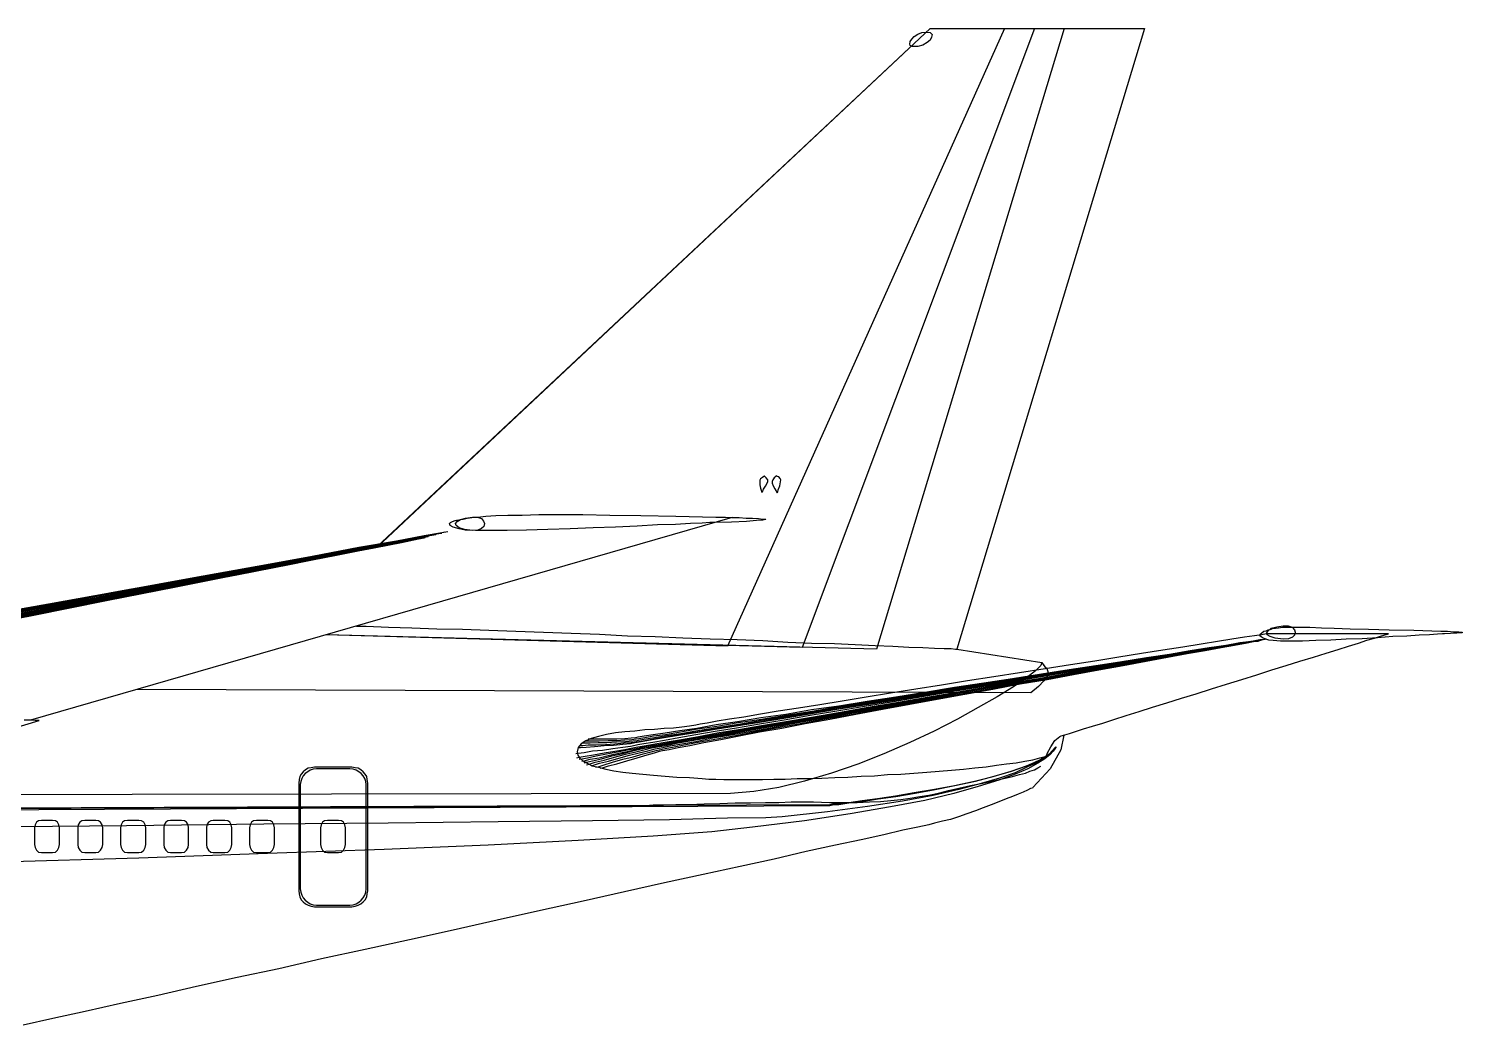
# Model space of a CAD drawing. Extents: x 526 to 2267, y -112 to 246.
# Drawn here: x 1641.1 to 1861.2, y 29.4 to 182.5 of the extents above; entities that cross this region are included whole.
import ezdxf

# ---------------------------------------------------------------- set-up
doc = ezdxf.new("R2010")
doc.units = 0
doc.header["$MEASUREMENT"] = 0
doc.layers.get('0').update_dxf_attribs({"linetype": 'CONTINUOUS'})

msp = doc.modelspace()

# ---------------------------------------------------------------- linework, layer by layer
msp.add_line((1749.1, 107.38), (1641.38, 76.28))
at = {"linetype": 'Continuous'}
for points in [[(1790.95, 182.47), (1748.41, 87.64), (1686.71, 89.37)], [(1795.52, 182.47), (1759.84, 87.41), (1686.73, 89.37)], [(1694.61, 102.85), (1779.51, 182.47), (1800.09, 182.47), (1771.28, 87.18), (1686.75, 89.38)], [(1694.5, 102.83), (1779.51, 182.47)], [(1694.61, 102.85), (1779.51, 182.47), (1795.52, 182.47)], [(1694.61, 102.85), (1779.51, 182.47), (1790.95, 182.47)], [(1778.98, 181.93), (1779.51, 181.86), (1779.82, 181.55), (1779.74, 181.17), (1779.51, 180.71), (1779.05, 180.33), (1778.37, 179.95), (1777.6, 179.72), (1776.76, 179.72), (1776.46, 179.87), (1776.38, 180.1), (1776.46, 180.48), (1776.69, 180.86), (1777.07, 181.24), (1777.6, 181.63), (1778.21, 181.86), (1778.98, 181.93)], [(1779.51, 182.47), (1812.44, 182.47), (1783.63, 87.18), (1796.66, 85.12), (1797.34, 84.15)], [(1753.67, 111.27), (1753.75, 111.34), (1753.9, 111.73), (1754.2, 112.18), (1754.58, 112.87), (1754.58, 113.17), (1754.35, 113.48), (1754.13, 113.71), (1754.05, 113.78), (1753.97, 113.71), (1753.75, 113.55), (1753.44, 113.32), (1753.36, 113.1), (1753.36, 112.79), (1753.36, 112.41), (1753.44, 111.88), (1753.67, 111.27)], [(1756.03, 111.19), (1756.11, 111.34), (1756.18, 111.65), (1756.41, 112.26), (1756.57, 113.17), (1756.49, 113.4), (1756.26, 113.63), (1756.03, 113.71), (1755.88, 113.78), (1755.8, 113.71), (1755.57, 113.48), (1755.34, 113.17), (1755.27, 112.94), (1755.27, 112.64), (1755.42, 112.26), (1755.65, 111.8), (1756.03, 111.19)], [(1706.94, 107), (1707.32, 107.08), (1707.78, 107.15), (1708.39, 107.3), (1709.15, 107.38), (1710.07, 107.46), (1711.28, 107.61), (1712.81, 107.68), (1714.64, 107.76), (1716.85, 107.76), (1719.44, 107.84), (1722.57, 107.84), (1726.15, 107.84), (1730.34, 107.76), (1735.07, 107.68), (1740.48, 107.61), (1746.58, 107.46), (1746.81, 107.46), (1747.34, 107.46), (1748.1, 107.46), (1749.1, 107.38), (1750.16, 107.38), (1751.23, 107.3), (1752.22, 107.3), (1753.13, 107.23), (1753.82, 107.15), (1754.2, 107.15), (1754.28, 107.08), (1753.82, 107), (1752.83, 106.92), (1751.3, 106.77), (1749.02, 106.69), (1746.04, 106.62), (1745.66, 106.62), (1744.52, 106.54), (1742.69, 106.46), (1740.4, 106.31), (1737.66, 106.24), (1734.53, 106.08), (1731.18, 105.93), (1727.75, 105.78), (1724.24, 105.63), (1720.81, 105.55), (1717.54, 105.47), (1714.56, 105.4), (1711.89, 105.4), (1709.68, 105.4), (1708.08, 105.47), (1707.17, 105.63), (1706.25, 105.93), (1705.8, 106.16), (1705.72, 106.46), (1705.87, 106.62), (1706.18, 106.77), (1706.56, 106.92), (1706.79, 107), (1706.94, 107)], [(1709.23, 107.46), (1709.99, 107.46), (1710.6, 107.23), (1710.9, 106.84), (1711.06, 106.46), (1710.98, 106.01), (1710.6, 105.7), (1710.07, 105.47), (1709.23, 105.4), (1708.01, 105.55), (1707.17, 105.78), (1706.71, 106.16), (1706.63, 106.46), (1706.86, 106.77), (1707.4, 107.08), (1708.16, 107.3), (1709.23, 107.46)], [(1629.34, 90.38), (1641.69, 92.74), (1653.12, 94.96), (1663.72, 97.01), (1673.17, 98.84), (1681.55, 100.44), (1688.64, 101.81), (1694.36, 102.88), (1698.63, 103.72), (1701.22, 104.25), (1702.14, 104.41)], [(1629.41, 90.23), (1641.69, 92.59), (1653.12, 94.81), (1663.64, 96.86), (1673.17, 98.69), (1681.48, 100.36), (1688.57, 101.74), (1694.29, 102.81), (1698.48, 103.64), (1701.07, 104.18), (1701.98, 104.33)], [(1629.41, 90.08), (1641.61, 92.44), (1653.04, 94.73), (1663.57, 96.78), (1673.02, 98.61), (1681.4, 100.21), (1688.41, 101.66), (1694.13, 102.73), (1698.32, 103.57), (1700.92, 104.1), (1701.83, 104.25)], [(1629.41, 90), (1641.61, 92.36), (1653.04, 94.65), (1663.49, 96.71), (1672.94, 98.61), (1681.25, 100.21), (1688.34, 101.59), (1693.98, 102.73), (1698.17, 103.57), (1700.77, 104.1), (1701.68, 104.25)], [(1629.49, 90.69), (1641.84, 93.05), (1653.35, 95.19), (1663.95, 97.24), (1673.47, 99.07), (1681.86, 100.67), (1689.02, 101.97), (1694.74, 103.11), (1699.01, 103.87), (1701.6, 104.41), (1702.52, 104.56)], [(1702.67, 104.56), (1701.76, 104.41), (1699.16, 103.87), (1694.89, 103.11), (1689.1, 102.04), (1682.01, 100.67), (1673.55, 99.15), (1664.02, 97.32), (1653.43, 95.34), (1641.84, 93.2), (1629.49, 90.92)], [(1629.49, 90.54), (1641.84, 92.9), (1653.35, 95.11), (1663.95, 97.09), (1673.47, 98.92), (1681.86, 100.52), (1688.95, 101.89), (1694.67, 103.03), (1698.94, 103.8), (1701.53, 104.33), (1702.44, 104.48)], [(1629.49, 90.46), (1641.76, 92.82), (1653.27, 95.03), (1663.79, 97.09), (1673.32, 98.92), (1681.71, 100.52), (1688.8, 101.89), (1694.51, 102.96), (1698.78, 103.8), (1701.37, 104.33), (1702.29, 104.48)], [(1702.67, 104.56), (1701.76, 104.41), (1699.16, 103.87), (1694.89, 103.11), (1689.1, 101.97), (1682.01, 100.67), (1673.63, 99.07), (1664.02, 97.24), (1653.43, 95.26), (1641.91, 93.05), (1629.57, 90.76)], [(1629.87, 91.07), (1642.22, 93.36), (1653.81, 95.57), (1664.4, 97.54), (1674.01, 99.3), (1682.39, 100.82), (1689.56, 102.19), (1695.35, 103.26), (1699.62, 104.02), (1702.21, 104.56), (1703.13, 104.71)], [(1630.25, 91.22), (1642.6, 93.51), (1654.19, 95.64), (1664.86, 97.62), (1674.39, 99.37), (1682.85, 100.98), (1690.02, 102.27), (1695.81, 103.34), (1700, 104.1), (1702.67, 104.63), (1703.59, 104.79)], [(1630.63, 91.45), (1642.98, 93.74), (1654.57, 95.87), (1665.24, 97.78), (1674.85, 99.53), (1683.31, 101.13), (1690.47, 102.43), (1696.19, 103.49), (1700.46, 104.25), (1703.13, 104.79), (1704.04, 104.94)], [(1630.94, 91.53), (1643.36, 93.81), (1654.95, 95.95), (1665.62, 97.93), (1675.23, 99.68), (1683.69, 101.2), (1690.85, 102.5), (1696.65, 103.57), (1700.92, 104.33), (1703.59, 104.86), (1704.5, 105.01)], [(1631.32, 91.75), (1643.74, 94.04), (1655.41, 96.17), (1666.08, 98.08), (1675.69, 99.83), (1684.15, 101.36), (1691.31, 102.65), (1697.11, 103.72), (1701.37, 104.48), (1704.04, 105.01), (1704.96, 105.17)], [(1631.7, 91.91), (1644.13, 94.12), (1655.79, 96.25), (1666.46, 98.16), (1676.14, 99.91), (1684.6, 101.43), (1691.77, 102.81), (1697.56, 103.8), (1701.83, 104.63), (1704.5, 105.09), (1705.42, 105.25)], [(1691.41, 90.72), (1692.91, 90.69), (1696.34, 90.54), (1699.93, 90.46), (1703.74, 90.31), (1707.7, 90.23), (1711.74, 90.08), (1715.86, 89.92), (1720.13, 89.77), (1724.4, 89.62), (1728.74, 89.47), (1733.01, 89.24), (1737.28, 89.09), (1741.55, 88.93), (1745.74, 88.78), (1749.86, 88.63), (1753.82, 88.48), (1757.63, 88.25), (1761.29, 88.09), (1764.8, 88.02), (1768, 87.87), (1771.05, 87.71), (1773.79, 87.64), (1776.23, 87.49), (1778.37, 87.41), (1780.2, 87.33), (1781.65, 87.26), (1782.71, 87.26), (1783.4, 87.18), (1783.63, 87.18), (1796.66, 85.12), (1796.51, 84.67), (1795.67, 83.83), (1794.3, 82.76), (1792.32, 81.39), (1789.8, 79.86), (1786.9, 78.19), (1783.7, 76.43), (1780.12, 74.6), (1776.38, 72.85), (1772.42, 71.1), (1768.38, 69.49), (1764.34, 68.12), (1760.22, 66.9), (1756.26, 65.91), (1752.45, 65.3), (1748.86, 65), (1534.35, 64.62)], [(1691.41, 90.72), (1692.91, 90.69), (1696.34, 90.54), (1699.93, 90.46), (1703.74, 90.31), (1707.7, 90.23), (1711.74, 90.08), (1715.86, 89.92), (1720.13, 89.77), (1724.4, 89.62), (1728.74, 89.47), (1733.01, 89.24), (1737.28, 89.09), (1741.55, 88.93), (1745.74, 88.78), (1749.86, 88.63), (1753.82, 88.48), (1757.63, 88.25), (1761.29, 88.09), (1764.8, 88.02), (1768, 87.87), (1771.05, 87.71), (1773.79, 87.64), (1776.23, 87.49), (1778.37, 87.41), (1780.2, 87.33), (1781.65, 87.26), (1782.71, 87.26), (1783.4, 87.18), (1783.63, 87.18), (1796.66, 85.12), (1797.04, 84.59), (1797.42, 84.21), (1797.58, 83.75), (1797.65, 83.37), (1797.42, 82.91), (1796.97, 82.3), (1796.13, 81.46), (1794.98, 80.47), (1657.67, 80.98)], [(1831.57, 90.16), (1831.88, 90.23), (1832.18, 90.38), (1832.56, 90.38), (1833.02, 90.46), (1833.63, 90.54), (1834.32, 90.54), (1835.23, 90.54), (1836.45, 90.54), (1837.83, 90.54), (1839.58, 90.46), (1841.56, 90.38), (1844, 90.31), (1846.82, 90.23), (1850.02, 90.16), (1853.76, 90.08), (1857.95, 89.92), (1858.26, 89.92), (1858.94, 89.92), (1859.86, 89.85), (1860.7, 89.85), (1861.23, 89.77), (1861.23, 89.7), (1860.39, 89.62), (1858.48, 89.54), (1858.18, 89.54), (1857.42, 89.47), (1856.2, 89.39), (1854.6, 89.32), (1852.69, 89.16), (1850.56, 89.09), (1848.19, 88.93), (1845.83, 88.78), (1843.39, 88.71), (1841.03, 88.55), (1838.74, 88.48), (1836.68, 88.4), (1834.78, 88.4), (1833.33, 88.4), (1832.18, 88.48), (1831.5, 88.55), (1830.66, 88.86), (1830.2, 89.16), (1830.2, 89.47), (1830.43, 89.7), (1830.74, 89.92), (1831.12, 90), (1831.42, 90.16), (1831.57, 90.16)], [(1833.71, 90.76), (1834.47, 90.76), (1835.08, 90.54), (1835.46, 90.16), (1835.54, 89.77), (1835.46, 89.32), (1835.16, 89.01), (1834.55, 88.78), (1833.71, 88.71), (1832.49, 88.86), (1831.73, 89.09), (1831.27, 89.39), (1831.19, 89.7), (1831.42, 90), (1831.88, 90.38), (1832.72, 90.61), (1833.71, 90.76)], [(1830.36, 88.55), (1830.05, 88.48), (1829.29, 88.4), (1827.99, 88.17), (1826.24, 87.87), (1824.1, 87.49), (1821.59, 87.1), (1818.69, 86.57), (1815.49, 86.04), (1812.06, 85.51), (1808.32, 84.89), (1804.36, 84.21), (1800.25, 83.52), (1795.98, 82.84), (1791.63, 82.07), (1787.21, 81.31), (1782.79, 80.62), (1778.29, 79.86), (1773.87, 79.1), (1769.45, 78.34), (1765.18, 77.65), (1761.06, 76.97), (1757.1, 76.28), (1753.29, 75.67), (1749.78, 75.06), (1746.5, 74.53), (1743.53, 73.99), (1740.94, 73.54), (1738.73, 73.15), (1736.9, 72.85), (1735.53, 72.62), (1734.61, 72.47), (1734.23, 72.39), (1733.47, 72.24), (1732.32, 72.09), (1730.8, 71.86), (1729.2, 71.63), (1727.67, 71.48), (1726.38, 71.25), (1725.46, 71.17), (1725.08, 71.1)], [(1725.23, 70.49), (1725.61, 70.56), (1726.53, 70.72), (1727.83, 70.94), (1729.43, 71.25), (1731.1, 71.48), (1732.63, 71.78), (1733.85, 72.01), (1734.61, 72.16), (1734.99, 72.24), (1735.91, 72.39), (1737.28, 72.62), (1739.11, 72.93), (1741.32, 73.31), (1743.91, 73.76), (1746.81, 74.3), (1750.09, 74.83), (1753.59, 75.44), (1757.33, 76.05), (1761.29, 76.74), (1765.41, 77.42), (1769.68, 78.19), (1774.02, 78.95), (1778.44, 79.71), (1782.94, 80.47), (1787.36, 81.24), (1791.78, 82), (1796.13, 82.68), (1800.32, 83.44), (1804.44, 84.13), (1808.32, 84.82), (1812.06, 85.43), (1815.49, 86.04), (1818.69, 86.57), (1821.59, 87.03), (1824.1, 87.49), (1826.24, 87.87), (1827.91, 88.17), (1829.21, 88.4), (1829.98, 88.48), (1830.28, 88.55)], [(1725.31, 71.4), (1725.39, 70.87), (1725.69, 70.41), (1726.15, 70.03), (1726.84, 69.65), (1727.6, 69.27), (1728.59, 69.04), (1729.73, 68.73), (1730.95, 68.5), (1732.32, 68.28), (1733.77, 68.12), (1735.37, 67.97), (1737.05, 67.82), (1738.8, 67.67), (1740.63, 67.51), (1742.54, 67.44), (1744.52, 67.29), (1745.51, 67.21), (1746.58, 67.21), (1747.8, 67.13), (1749.17, 67.13), (1750.62, 67.13), (1752.14, 67.13), (1753.75, 67.13), (1755.5, 67.21), (1757.25, 67.21), (1759.08, 67.29), (1760.99, 67.29), (1762.89, 67.36), (1764.87, 67.44), (1766.86, 67.51), (1768.91, 67.67), (1770.97, 67.74), (1772.95, 67.9), (1775.01, 67.97), (1777, 68.12), (1778.98, 68.28), (1780.88, 68.43), (1782.79, 68.58), (1784.62, 68.73), (1786.37, 68.96), (1788.12, 69.11), (1789.72, 69.34), (1791.25, 69.57), (1792.7, 69.73), (1794.07, 69.95), (1795.29, 70.18), (1796.36, 70.49), (1797.35, 70.72), (1797.5, 71.17), (1798.03, 72.16), (1798.64, 73.15), (1799.41, 73.76), (1799.63, 73.84), (1800.17, 73.99), (1800.93, 74.22), (1801.84, 74.53), (1803.07, 74.91), (1804.44, 75.37), (1806.04, 75.82), (1807.72, 76.36), (1809.62, 76.97), (1811.6, 77.58), (1813.66, 78.26), (1815.87, 78.95), (1818.08, 79.63), (1820.37, 80.32), (1822.73, 81.08), (1825.02, 81.77), (1827.38, 82.53), (1829.67, 83.22), (1831.96, 83.98), (1834.17, 84.67), (1836.3, 85.35), (1838.36, 85.96), (1840.34, 86.57), (1842.17, 87.1), (1843.77, 87.64), (1845.3, 88.09), (1846.59, 88.55), (1847.74, 88.86), (1848.65, 89.16), (1849.34, 89.39), (1849.72, 89.47), (1849.87, 89.54), (1831.35, 89.54), (1831.12, 89.54), (1830.43, 89.39), (1829.29, 89.24), (1827.76, 89.01), (1825.86, 88.71), (1823.65, 88.33), (1821.13, 87.94), (1818.31, 87.49), (1815.26, 87.03), (1811.98, 86.5), (1808.48, 85.96), (1804.82, 85.35), (1801.08, 84.74), (1797.19, 84.13), (1793.23, 83.52), (1789.27, 82.91), (1785.23, 82.3), (1781.26, 81.62), (1777.3, 81.01), (1773.41, 80.4), (1769.68, 79.79), (1766.02, 79.18), (1762.59, 78.64), (1759.31, 78.11), (1756.18, 77.65), (1753.44, 77.2), (1750.92, 76.74), (1748.71, 76.43), (1746.81, 76.13), (1745.28, 75.82), (1744.21, 75.67), (1743.53, 75.52), (1742.54, 75.37), (1741.39, 75.21), (1740.1, 75.06), (1738.65, 74.98), (1737.2, 74.83), (1735.68, 74.76), (1734.15, 74.6), (1732.63, 74.45), (1731.18, 74.3), (1729.81, 74.07), (1728.59, 73.76), (1727.44, 73.46), (1726.61, 73.08), (1725.92, 72.62), (1725.46, 72.09), (1725.31, 71.4)], [(1830.36, 88.55), (1830.05, 88.48), (1829.29, 88.4), (1827.99, 88.17), (1826.24, 87.87), (1824.1, 87.56), (1821.59, 87.1), (1818.69, 86.65), (1815.49, 86.11), (1812.06, 85.58), (1808.32, 84.97), (1804.36, 84.28), (1800.25, 83.6), (1795.98, 82.91), (1791.63, 82.23), (1787.21, 81.46), (1782.71, 80.78), (1778.29, 80.02), (1773.79, 79.25), (1769.45, 78.57), (1765.18, 77.88), (1760.99, 77.2), (1757.02, 76.51), (1753.29, 75.9), (1749.7, 75.37), (1746.5, 74.83), (1743.53, 74.3), (1740.86, 73.92), (1738.65, 73.54), (1736.82, 73.23), (1735.45, 73), (1734.53, 72.85), (1734.15, 72.77), (1733.47, 72.62), (1732.32, 72.55), (1730.88, 72.39), (1729.43, 72.32), (1727.98, 72.16), (1726.68, 72.09), (1725.84, 72.01), (1725.54, 72.01)], [(1725.61, 70.26), (1726, 70.33), (1726.91, 70.49), (1728.21, 70.79), (1729.81, 71.1), (1731.49, 71.4), (1733.01, 71.71), (1734.31, 71.94), (1735.07, 72.09), (1735.45, 72.16), (1736.36, 72.32), (1737.73, 72.55), (1739.49, 72.85), (1741.7, 73.31), (1744.29, 73.69), (1747.27, 74.22), (1750.47, 74.76), (1753.97, 75.37), (1757.71, 76.05), (1761.6, 76.74), (1765.71, 77.42), (1769.98, 78.19), (1774.33, 78.95), (1778.67, 79.63), (1783.17, 80.47), (1787.59, 81.24), (1791.94, 81.92), (1796.28, 82.68), (1800.47, 83.44), (1804.51, 84.13), (1808.48, 84.82), (1812.14, 85.43), (1815.57, 86.04), (1818.77, 86.57), (1821.59, 87.03), (1824.1, 87.49), (1826.24, 87.87), (1827.99, 88.17), (1829.21, 88.4), (1829.98, 88.48), (1830.28, 88.55)], [(1725.84, 72.39), (1726.15, 72.39), (1726.99, 72.47), (1728.21, 72.47), (1729.66, 72.55), (1731.1, 72.62), (1732.48, 72.77), (1733.62, 72.85), (1734.38, 72.93), (1734.76, 73), (1735.68, 73.15), (1737.05, 73.38), (1738.88, 73.69), (1741.09, 74.07), (1743.68, 74.45), (1746.65, 74.98), (1749.93, 75.52), (1753.44, 76.05), (1757.25, 76.74), (1761.22, 77.35), (1765.33, 78.03), (1769.6, 78.72), (1774.02, 79.41), (1778.44, 80.17), (1782.94, 80.93), (1787.44, 81.62), (1791.86, 82.38), (1796.2, 83.06), (1800.47, 83.75), (1804.59, 84.44), (1808.55, 85.05), (1812.21, 85.66), (1815.72, 86.19), (1818.92, 86.72), (1821.82, 87.18), (1824.33, 87.64), (1826.47, 87.94), (1828.22, 88.25), (1829.52, 88.48), (1830.28, 88.55), (1830.58, 88.63)], [(1726, 69.95), (1726.38, 70.03), (1727.29, 70.26), (1728.67, 70.49), (1730.26, 70.87), (1731.94, 71.25), (1733.47, 71.55), (1734.69, 71.86), (1735.53, 72.01), (1735.91, 72.09), (1736.82, 72.24), (1738.12, 72.47), (1739.95, 72.77), (1742.16, 73.23), (1744.75, 73.69), (1747.65, 74.14), (1750.85, 74.76), (1754.35, 75.37), (1758.01, 75.97), (1761.98, 76.66), (1766.02, 77.35), (1770.29, 78.11), (1774.55, 78.87), (1778.98, 79.63), (1783.4, 80.4), (1787.74, 81.16), (1792.16, 81.92), (1796.43, 82.68), (1800.63, 83.37), (1804.66, 84.13), (1808.55, 84.74), (1812.21, 85.43), (1815.64, 86.04), (1818.77, 86.57), (1821.67, 87.03), (1824.1, 87.49), (1826.24, 87.87), (1827.99, 88.17), (1829.21, 88.4), (1829.98, 88.48), (1830.28, 88.55)], [(1726.15, 72.77), (1726.45, 72.77), (1727.29, 72.77), (1728.51, 72.85), (1729.88, 72.85), (1731.33, 72.93), (1732.7, 73), (1733.85, 73.08), (1734.53, 73.15), (1734.91, 73.23), (1735.83, 73.38), (1737.2, 73.61), (1739.03, 73.92), (1741.24, 74.22), (1743.83, 74.68), (1746.81, 75.14), (1750.09, 75.67), (1753.59, 76.28), (1757.4, 76.89), (1761.37, 77.5), (1765.56, 78.19), (1769.83, 78.87), (1774.17, 79.56), (1778.67, 80.32), (1783.17, 81.01), (1787.59, 81.77), (1792.01, 82.45), (1796.43, 83.14), (1800.7, 83.83), (1804.82, 84.51), (1808.71, 85.12), (1812.44, 85.73), (1815.95, 86.34), (1819.15, 86.8), (1822.05, 87.26), (1824.56, 87.71), (1826.7, 88.02), (1828.45, 88.33), (1829.74, 88.55), (1830.51, 88.63), (1830.81, 88.71)], [(1726.38, 69.73), (1726.76, 69.8), (1727.67, 70.03), (1729.05, 70.33), (1730.65, 70.79), (1732.32, 71.17), (1733.85, 71.55), (1735.15, 71.86), (1735.91, 72.01), (1736.29, 72.09), (1737.2, 72.24), (1738.57, 72.47), (1740.33, 72.77), (1742.54, 73.15), (1745.05, 73.61), (1747.95, 74.14), (1751.15, 74.68), (1754.66, 75.29), (1758.32, 75.97), (1762.28, 76.66), (1766.32, 77.35), (1770.52, 78.11), (1774.78, 78.87), (1779.13, 79.63), (1783.55, 80.4), (1787.89, 81.16), (1792.24, 81.92), (1796.51, 82.68), (1800.7, 83.37), (1804.74, 84.06), (1808.63, 84.74), (1812.21, 85.43), (1815.64, 86.04), (1818.77, 86.57), (1821.59, 87.03), (1824.1, 87.49), (1826.24, 87.87), (1827.91, 88.17), (1829.14, 88.4), (1829.9, 88.48), (1830.2, 88.55)], [(1726.53, 73.08), (1726.84, 73.08), (1727.6, 73.08), (1728.67, 73.08), (1730.04, 73.15), (1731.33, 73.15), (1732.63, 73.23), (1733.7, 73.31), (1734.38, 73.38), (1734.76, 73.46), (1735.68, 73.61), (1737.05, 73.84), (1738.88, 74.07), (1741.17, 74.45), (1743.76, 74.91), (1746.73, 75.37), (1750.01, 75.9), (1753.59, 76.43), (1757.33, 77.04), (1761.37, 77.65), (1765.48, 78.34), (1769.83, 79.03), (1774.17, 79.71), (1778.67, 80.4), (1783.17, 81.16), (1787.67, 81.85), (1792.09, 82.53), (1796.51, 83.22), (1800.78, 83.9), (1804.9, 84.59), (1808.86, 85.2), (1812.59, 85.81), (1816.03, 86.34), (1819.3, 86.88), (1822.2, 87.33), (1824.71, 87.71), (1826.85, 88.02), (1828.6, 88.33), (1829.9, 88.55), (1830.66, 88.63), (1830.97, 88.71)], [(1726.76, 69.42), (1727.14, 69.49), (1728.05, 69.8), (1729.43, 70.11), (1731.03, 70.56), (1732.7, 71.02), (1734.31, 71.4), (1735.53, 71.71), (1736.36, 71.94), (1736.74, 72.01), (1737.66, 72.16), (1738.96, 72.39), (1740.79, 72.77), (1742.92, 73.15), (1745.51, 73.61), (1748.41, 74.07), (1751.61, 74.68), (1755.04, 75.29), (1758.7, 75.9), (1762.59, 76.59), (1766.63, 77.35), (1770.82, 78.03), (1775.09, 78.79), (1779.43, 79.56), (1783.78, 80.4), (1788.12, 81.16), (1792.47, 81.92), (1796.74, 82.61), (1800.85, 83.37), (1804.9, 84.06), (1808.71, 84.74), (1812.37, 85.43), (1815.72, 86.04), (1818.85, 86.57), (1821.67, 87.03), (1824.1, 87.49), (1826.24, 87.87), (1827.91, 88.17), (1829.14, 88.4), (1829.98, 88.48), (1830.2, 88.55)], [(1726.99, 73.38), (1727.22, 73.38), (1727.98, 73.38), (1728.97, 73.38), (1730.19, 73.38), (1731.41, 73.38), (1732.63, 73.46), (1733.62, 73.54), (1734.31, 73.61), (1734.69, 73.69), (1735.6, 73.84), (1736.97, 74.07), (1738.8, 74.3), (1741.09, 74.68), (1743.68, 75.06), (1746.65, 75.59), (1749.93, 76.05), (1753.51, 76.66), (1757.33, 77.2), (1761.29, 77.88), (1765.48, 78.49), (1769.83, 79.18), (1774.25, 79.86), (1778.67, 80.55), (1783.24, 81.31), (1787.74, 82), (1792.16, 82.68), (1796.59, 83.37), (1800.85, 84.06), (1804.97, 84.67), (1808.93, 85.27), (1812.75, 85.89), (1816.25, 86.42), (1819.45, 86.95), (1822.35, 87.41), (1824.94, 87.79), (1827.08, 88.17), (1828.83, 88.4), (1830.13, 88.63), (1830.89, 88.71), (1831.19, 88.78)], [(1727.44, 69.27), (1727.83, 69.34), (1728.74, 69.65), (1730.11, 69.95), (1731.71, 70.41), (1733.32, 70.87), (1734.84, 71.25), (1736.14, 71.55), (1736.9, 71.78), (1737.28, 71.86), (1738.19, 72.01), (1739.56, 72.32), (1741.39, 72.62), (1743.53, 73), (1746.12, 73.54), (1748.94, 73.99), (1752.14, 74.6), (1755.57, 75.21), (1759.23, 75.9), (1763.12, 76.59), (1767.16, 77.27), (1771.28, 78.03), (1775.55, 78.79), (1779.82, 79.56), (1784.16, 80.32), (1788.51, 81.08), (1792.77, 81.85), (1796.97, 82.61), (1801.08, 83.37), (1805.05, 84.06), (1808.86, 84.74), (1812.52, 85.43), (1815.87, 85.96), (1818.92, 86.57), (1821.74, 87.03), (1824.18, 87.49), (1826.24, 87.87), (1827.91, 88.17), (1829.14, 88.4), (1829.98, 88.48), (1830.2, 88.55)], [(1728.13, 69.04), (1728.51, 69.11), (1729.43, 69.42), (1730.72, 69.8), (1732.32, 70.26), (1733.92, 70.64), (1735.45, 71.1), (1736.67, 71.4), (1737.43, 71.63), (1737.89, 71.71), (1738.8, 71.94), (1740.18, 72.16), (1742, 72.55), (1744.14, 72.93), (1746.73, 73.38), (1749.63, 73.92), (1752.75, 74.53), (1756.18, 75.14), (1759.84, 75.82), (1763.65, 76.51), (1767.62, 77.2), (1771.73, 77.96), (1775.93, 78.72), (1780.2, 79.48), (1784.54, 80.32), (1788.81, 81.08), (1793.08, 81.85), (1797.27, 82.61), (1801.31, 83.29), (1805.28, 83.98), (1809.01, 84.67), (1812.59, 85.35), (1815.95, 85.96), (1819, 86.5), (1821.74, 86.95), (1824.18, 87.41), (1826.24, 87.79), (1827.91, 88.09), (1829.14, 88.33), (1829.9, 88.4), (1830.13, 88.48)], [(1728.82, 68.89), (1729.2, 68.96), (1730.11, 69.27), (1731.41, 69.57), (1732.93, 70.03), (1734.53, 70.49), (1736.06, 70.94), (1737.2, 71.25), (1737.97, 71.48), (1738.42, 71.63), (1739.41, 71.78), (1740.79, 72.09), (1742.62, 72.39), (1744.75, 72.85), (1747.34, 73.31), (1750.16, 73.84), (1753.29, 74.45), (1756.72, 75.06), (1760.3, 75.75), (1764.11, 76.43), (1768.08, 77.2), (1772.19, 77.96), (1776.38, 78.72), (1780.58, 79.48), (1784.85, 80.24), (1789.12, 81.01), (1793.31, 81.85), (1797.5, 82.53), (1801.54, 83.29), (1805.43, 83.98), (1809.16, 84.67), (1812.67, 85.35), (1815.95, 85.96), (1819, 86.5), (1821.74, 86.95), (1824.18, 87.41), (1826.16, 87.79), (1827.84, 88.09), (1829.06, 88.33), (1829.82, 88.4), (1830.05, 88.48)], [(1600.45, 63.47), (1642.68, 76.2), (1642.52, 76.2), (1642.07, 76.2), (1641.38, 76.28), (1640.39, 76.28)], [(1800.03, 73.96), (1799.56, 71.71), (1797.96, 68.81), (1795.29, 65.91), (1795.21, 65.84), (1794.91, 65.76), (1794.45, 65.53), (1793.77, 65.23), (1793, 64.92), (1792.16, 64.54), (1791.17, 64.16), (1790.03, 63.7), (1788.89, 63.25), (1787.67, 62.79), (1786.45, 62.33), (1785.15, 61.87), (1783.86, 61.42), (1782.64, 61.03), (1781.41, 60.73), (1780.2, 60.43), (1779.28, 60.19), (1777.6, 59.81), (1775.32, 59.36), (1772.42, 58.67), (1768.91, 57.91), (1764.95, 57.07), (1760.45, 56.08), (1755.57, 54.94), (1750.31, 53.79), (1744.67, 52.57), (1738.73, 51.28), (1732.55, 49.9), (1726.23, 48.46), (1719.67, 47.01), (1713.04, 45.56), (1706.25, 44.03), (1699.54, 42.51), (1692.76, 41.06), (1686.05, 39.61), (1679.5, 38.09), (1673.09, 36.72), (1666.84, 35.35), (1660.9, 33.97), (1655.18, 32.75), (1649.77, 31.53), (1644.81, 30.46), (1640.24, 29.4)], [(1534.05, 62.39), (1764.11, 63.32), (1764.49, 63.4), (1765.48, 63.47), (1767.01, 63.63), (1769.07, 63.93), (1771.43, 64.24), (1774.17, 64.62), (1777.07, 65.15), (1780.2, 65.68), (1783.24, 66.22), (1786.3, 66.9), (1789.19, 67.59), (1791.94, 68.43), (1794.3, 69.27), (1796.28, 70.11), (1797.81, 71.1), (1798.72, 72.09), (1798.64, 72.01), (1798.57, 71.78), (1798.19, 71.4), (1797.73, 70.94), (1796.89, 70.41), (1795.82, 69.73), (1794.37, 69.04), (1792.54, 68.2), (1790.18, 67.36), (1787.36, 66.52), (1783.93, 65.61), (1779.97, 64.69), (1775.24, 63.85), (1769.9, 63.02), (1763.73, 62.18), (1756.79, 61.42), (1754.28, 61.26), (1748.41, 61.19), (1739.49, 60.96), (1727.67, 60.81), (1713.19, 60.65), (1696.27, 60.43), (1677.21, 60.27), (1656.09, 60.04), (1633.3, 59.81)], [(1571.69, 62.2), (1764.11, 63.17), (1764.49, 63.25), (1765.48, 63.32), (1767.01, 63.55), (1769.07, 63.78), (1771.51, 64.16), (1774.25, 64.54), (1777.22, 65.08), (1780.27, 65.61), (1783.32, 66.22), (1786.45, 66.9), (1789.34, 67.67), (1792.01, 68.43), (1794.37, 69.27), (1796.36, 70.18), (1797.88, 71.17), (1798.8, 72.16), (1798.8, 72.09), (1798.64, 71.86), (1798.42, 71.48), (1797.88, 70.94), (1797.12, 70.33), (1796.05, 69.65), (1794.53, 68.81), (1792.54, 67.97), (1790.03, 67.06), (1786.9, 66.07), (1783.17, 65), (1778.67, 63.93), (1773.41, 62.94), (1767.24, 61.87), (1760.22, 60.81), (1752.22, 59.81), (1745.97, 59.13), (1736.97, 58.44), (1725.46, 57.76), (1711.66, 57.07), (1695.66, 56.38), (1677.74, 55.78), (1658, 55.09), (1636.73, 54.48)], [(1693.14, 57.6), (1693.14, 66.6), (1693.06, 67.13), (1692.99, 67.59), (1692.76, 67.97), (1692.46, 68.35), (1692.07, 68.66), (1691.69, 68.89), (1691.23, 68.96), (1690.7, 69.04), (1684.99, 69.04), (1684.45, 68.96), (1683.99, 68.89), (1683.61, 68.66), (1683.23, 68.35), (1682.93, 67.97), (1682.7, 67.59), (1682.62, 67.13), (1682.55, 66.6), (1682.55, 57.6)], [(1692.91, 57.6), (1692.91, 66.37), (1692.84, 66.83), (1692.68, 67.29), (1692.46, 67.74), (1692.15, 68.05), (1691.77, 68.35), (1691.39, 68.58), (1690.93, 68.73), (1690.4, 68.81), (1685.29, 68.81), (1684.76, 68.73), (1684.3, 68.58), (1683.92, 68.35), (1683.54, 68.05), (1683.23, 67.74), (1683, 67.29), (1682.85, 66.83), (1682.77, 66.37), (1682.77, 57.45)], [(1734.76, 63.17), (1735.07, 63.17), (1735.83, 63.17), (1736.97, 63.25), (1738.57, 63.25), (1740.48, 63.32), (1742.54, 63.32), (1744.83, 63.4), (1747.19, 63.47), (1749.55, 63.55), (1751.92, 63.55), (1754.2, 63.63), (1756.26, 63.63), (1758.16, 63.7), (1759.69, 63.7), (1760.83, 63.7), (1761.6, 63.7), (1764.04, 63.63), (1766.32, 63.63), (1768.3, 63.63), (1770.21, 63.7), (1771.89, 63.78), (1773.49, 63.93), (1775.01, 64.08), (1776.46, 64.31), (1777.91, 64.54), (1779.28, 64.77), (1780.81, 65.08), (1782.33, 65.46), (1783.93, 65.84), (1785.68, 66.22), (1787.59, 66.6), (1789.65, 67.06), (1791.02, 67.36), (1792.16, 67.59), (1793.23, 67.9), (1794.15, 68.12), (1794.83, 68.43), (1795.52, 68.66), (1796.05, 68.96), (1796.51, 69.19)], [(1571.63, 62.43), (1736.21, 63.09)], [(1644.73, 55.93), (1645.19, 56), (1645.5, 56.31), (1645.73, 56.69), (1645.8, 57.15), (1645.8, 59.74), (1645.73, 60.19), (1645.5, 60.58), (1645.19, 60.81), (1644.73, 60.88), (1643.06, 60.88), (1642.6, 60.81), (1642.3, 60.58), (1642.07, 60.19), (1641.99, 59.74), (1641.99, 57.15), (1642.07, 56.69), (1642.3, 56.31), (1642.6, 56), (1643.06, 55.93), (1644.73, 55.93)], [(1651.37, 55.93), (1651.82, 56), (1652.13, 56.31), (1652.36, 56.69), (1652.44, 57.15), (1652.44, 59.74), (1652.36, 60.19), (1652.13, 60.58), (1651.82, 60.81), (1651.37, 60.88), (1649.69, 60.88), (1649.23, 60.81), (1648.93, 60.58), (1648.7, 60.19), (1648.62, 59.74), (1648.62, 57.15), (1648.7, 56.69), (1648.93, 56.31), (1649.23, 56), (1649.69, 55.93), (1651.37, 55.93)], [(1658, 55.93), (1658.38, 56), (1658.76, 56.31), (1658.99, 56.69), (1659.07, 57.15), (1659.07, 59.74), (1658.99, 60.19), (1658.76, 60.58), (1658.38, 60.81), (1658, 60.88), (1656.25, 60.88), (1655.79, 60.81), (1655.48, 60.58), (1655.26, 60.19), (1655.18, 59.74), (1655.18, 57.15), (1655.26, 56.69), (1655.48, 56.31), (1655.79, 56), (1656.25, 55.93), (1658, 55.93)], [(1664.56, 55.93), (1665.01, 56), (1665.32, 56.31), (1665.55, 56.69), (1665.62, 57.15), (1665.62, 59.74), (1665.55, 60.19), (1665.32, 60.58), (1665.01, 60.81), (1664.56, 60.88), (1662.88, 60.88), (1662.42, 60.81), (1662.12, 60.58), (1661.89, 60.19), (1661.81, 59.74), (1661.81, 57.15), (1661.89, 56.69), (1662.12, 56.31), (1662.42, 56), (1662.88, 55.93), (1664.56, 55.93)], [(1671.19, 55.93), (1671.64, 56), (1671.95, 56.31), (1672.18, 56.69), (1672.25, 57.15), (1672.25, 59.74), (1672.18, 60.19), (1671.95, 60.58), (1671.64, 60.81), (1671.19, 60.88), (1669.43, 60.88), (1669.05, 60.81), (1668.67, 60.58), (1668.44, 60.19), (1668.37, 59.74), (1668.37, 57.15), (1668.44, 56.69), (1668.67, 56.31), (1669.05, 56), (1669.43, 55.93), (1671.19, 55.93)], [(1677.82, 55.93), (1678.2, 56), (1678.51, 56.31), (1678.73, 56.69), (1678.81, 57.15), (1678.81, 59.74), (1678.73, 60.19), (1678.51, 60.58), (1678.2, 60.81), (1677.82, 60.88), (1676.07, 60.88), (1675.61, 60.81), (1675.3, 60.58), (1675.07, 60.19), (1675, 59.74), (1675, 57.15), (1675.07, 56.69), (1675.3, 56.31), (1675.61, 56), (1676.07, 55.93), (1677.82, 55.93)], [(1688.64, 55.93), (1689.1, 56), (1689.41, 56.31), (1689.64, 56.69), (1689.71, 57.15), (1689.71, 59.74), (1689.64, 60.19), (1689.41, 60.58), (1689.1, 60.81), (1688.64, 60.88), (1686.97, 60.88), (1686.51, 60.81), (1686.2, 60.58), (1685.98, 60.19), (1685.9, 59.74), (1685.9, 57.15), (1685.98, 56.69), (1686.2, 56.31), (1686.51, 56), (1686.97, 55.93), (1688.64, 55.93)], [(1682.55, 57.6), (1682.55, 50.06), (1682.62, 49.6), (1682.7, 49.14), (1682.93, 48.68), (1683.23, 48.38), (1683.61, 48.07), (1683.99, 47.85), (1684.45, 47.69), (1684.99, 47.62), (1690.7, 47.62), (1691.23, 47.69), (1691.69, 47.85), (1692.07, 48.07), (1692.46, 48.38), (1692.76, 48.68), (1692.99, 49.14), (1693.06, 49.6), (1693.14, 50.06), (1693.14, 57.6)], [(1682.77, 57.45), (1682.77, 50.36), (1682.85, 49.83), (1683, 49.37), (1683.23, 48.99), (1683.54, 48.61), (1683.92, 48.3), (1684.3, 48.07), (1684.76, 47.92), (1685.29, 47.85), (1690.4, 47.85), (1690.93, 47.92), (1691.39, 48.07), (1691.77, 48.3), (1692.15, 48.61), (1692.46, 48.99), (1692.68, 49.37), (1692.84, 49.83), (1692.91, 50.36), (1692.91, 57.6)]]:
    msp.add_lwpolyline(points, dxfattribs=at)

doc.saveas('drawing.dxf')
